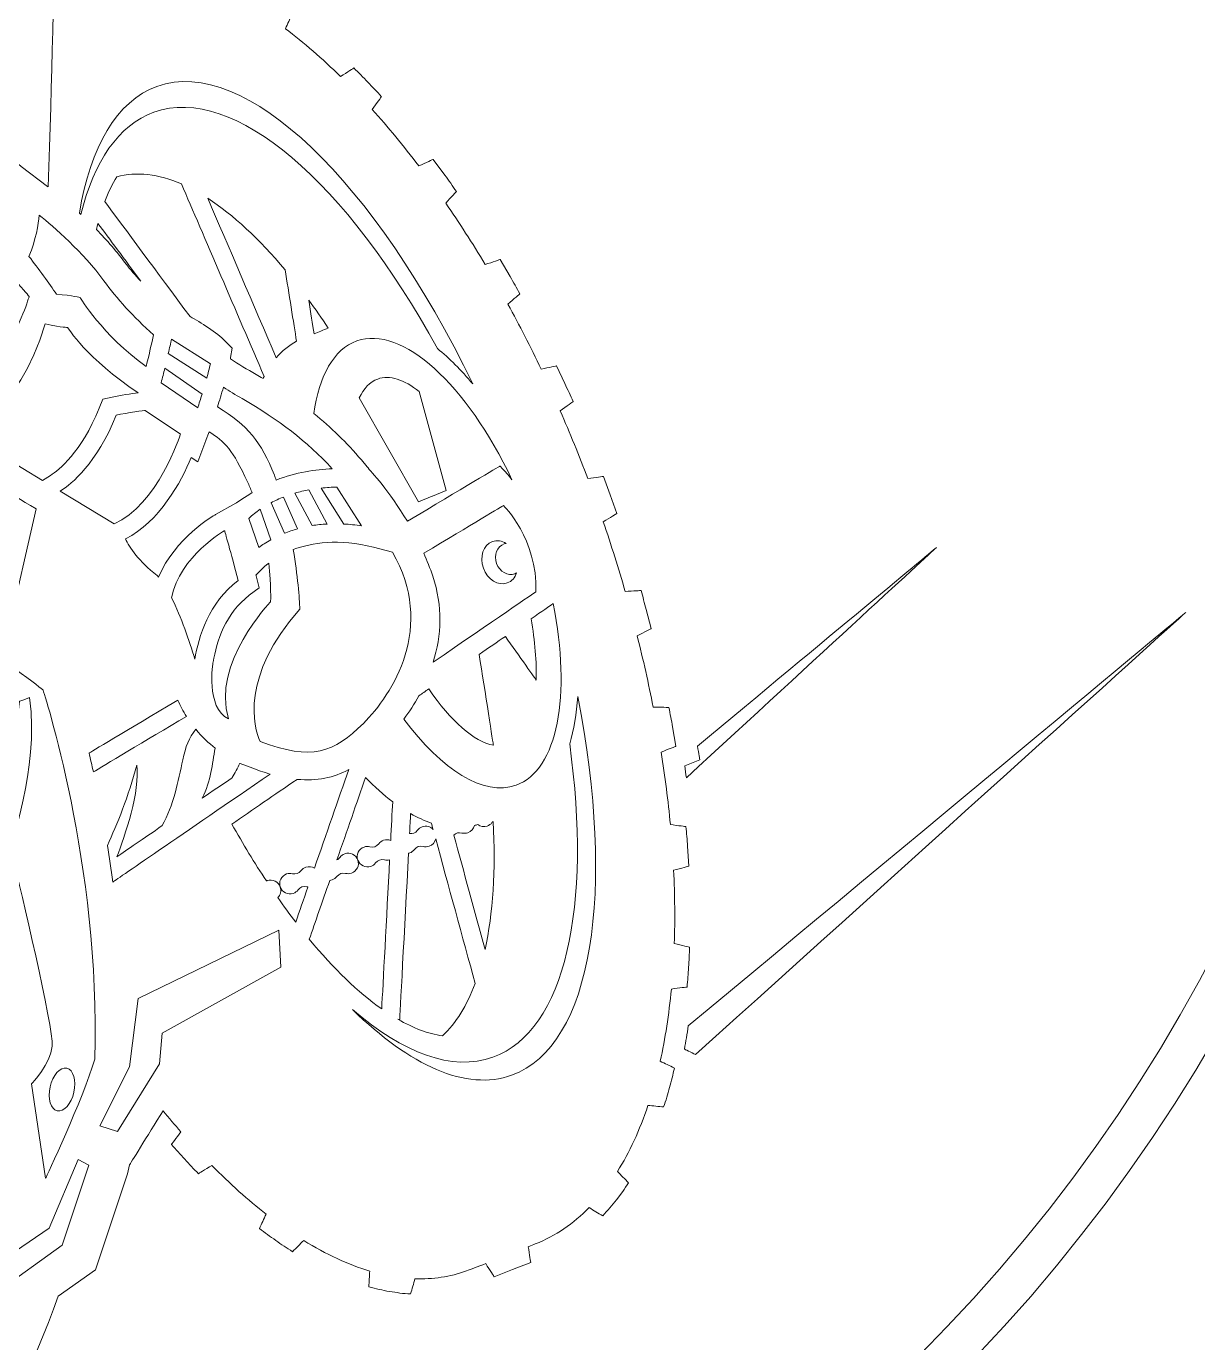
# Model space of a CAD drawing. Header units: millimetres. Extents: x -1650 to -402, y -637 to 45.
# Drawn here: x -837.68 to -807.19, y -283.87 to -249.61 of the extents above; entities that cross this region are included whole.
import ezdxf

# ---------------------------------------------------------------- set-up
doc = ezdxf.new("R2010")
doc.units = ezdxf.units.MM
doc.linetypes.add('K5LT32771', pattern=[0])
doc.linetypes.add('K5LT32772', pattern=[0])
doc.layers.add('layer 1', color=7, linetype='Continuous')

msp = doc.modelspace()

# ---------------------------------------------------------------- linework, layer by layer
at = {"layer": 'layer 1', "color": 1, "linetype": 'K5LT32771', "lineweight": 18, "true_color": 0xff0000}
msp.add_arc((-844.292, -253.117), 62.5, 309.7917, 230.2083, dxfattribs=at)
at = {"layer": 'layer 1', "color": 3, "linetype": 'K5LT32772', "lineweight": 18, "true_color": 0x00ff00}
for points, knots in [([(-844.353, -297.656), (-844.332, -297.656), (-844.311, -297.656), (-844.289, -297.656), (-820.393, -297.656), (-800.952, -278.215), (-800.952, -254.319), (-800.952, -230.423), (-820.393, -210.982), (-844.289, -210.982), (-852.573, -210.982), (-860.322, -213.318), (-866.91, -217.366), (-866.571, -217.659), (-866.305, -217.933), (-866.116, -218.145), (-859.742, -214.284), (-852.27, -212.06), (-844.289, -212.06), (-820.988, -212.06), (-802.031, -231.017), (-802.031, -254.319), (-802.031, -277.62), (-820.988, -296.577), (-844.289, -296.577), (-844.416, -296.577), (-844.542, -296.577), (-844.668, -296.576), (-844.564, -296.933), (-844.458, -297.295), (-844.353, -297.656)], [0, 0, 0, 0, 0.090909, 0.090909, 0.090909, 0.181818, 0.181818, 0.181818, 0.272727, 0.272727, 0.272727, 0.363636, 0.363636, 0.363636, 0.454545, 0.454545, 0.454545, 0.545455, 0.545455, 0.545455, 0.636364, 0.636364, 0.636364, 0.727273, 0.727273, 0.727273, 0.818182, 0.818182, 0.818182, 1, 1, 1, 1]), ([(-863.795, -229.474), (-863.625, -228.637), (-863.553, -227.61), (-863.553, -227.61), (-861.946, -227.338), (-858.624, -227.061), (-858.624, -227.061), (-859.702, -225.983), (-859.702, -225.983), (-859.724, -225.962), (-861.903, -223.781), (-862.639, -222.89), (-863.367, -222.007), (-865.215, -219.957), (-865.736, -219.475), (-865.736, -219.475), (-865.929, -219.296), (-865.929, -219.296), (-866.231, -218.878), (-866.231, -218.878), (-866.273, -218.821), (-867.264, -217.467), (-869.029, -216.634), (-870.104, -216.126), (-871.238, -215.917), (-872.398, -216.01), (-875.741, -216.28), (-878.345, -218.147), (-879.374, -220.944), (-880.1, -223.014), (-880.228, -224.366), (-879.848, -226.033), (-879.848, -226.033), (-879.269, -228.577), (-879.269, -228.577), (-879.274, -228.579), (-879.274, -228.579), (-881.864, -229.384), (-882.897, -231.347), (-882.897, -231.347), (-883.096, -232.105), (-883.114, -232.986), (-883.101, -233.52), (-884.407, -234.441), (-888.683, -237.875), (-889.538, -238.569), (-890.099, -239.025), (-891.127, -240.147), (-892.034, -241.137), (-892.587, -241.74), (-893.275, -242.491), (-893.45, -242.628), (-894.122, -243.156), (-894.463, -244.199), (-894.318, -245.284), (-894.265, -245.685), (-894.061, -247.009), (-894.061, -247.009), (-893.909, -248.895), (-892.439, -252.185), (-891.23, -254.617), (-891.098, -254.903), (-890.923, -255.132), (-890.707, -255.296), (-890.707, -255.296), (-890.598, -255.38), (-890.598, -255.38), (-889.859, -257.069), (-889.859, -257.069), (-889.818, -257.248), (-889.818, -257.248), (-889.755, -257.525), (-889.657, -257.842), (-889.54, -258.172), (-889.712, -258.205), (-889.811, -258.224), (-889.811, -258.224), (-890.337, -259.613), (-889.312, -260.588), (-889.312, -260.588), (-889.031, -260.53), (-888.588, -260.439), (-888.397, -260.848), (-888.257, -261.126), (-888.24, -261.159), (-888.24, -261.159), (-888.076, -261.487), (-888.076, -261.487), (-887.102, -262.22), (-886.466, -261.572), (-885.878, -261.806), (-885.282, -261.345), (-885.282, -261.345), (-885.028, -261.453), (-884.723, -261.408), (-885.638, -261.947), (-886.462, -262.555), (-886.645, -262.966), (-887.026, -263.819), (-885.824, -264.236), (-885.441, -263.835), (-885.058, -263.435), (-885.594, -263.246), (-885.425, -263.025), (-884.416, -261.822), (-882.61, -261.213), (-881.887, -261.008), (-881.841, -261.055), (-881.805, -261.092), (-881.783, -261.114), (-881.783, -261.114), (-881.417, -261.479), (-881.417, -261.479), (-878.813, -260.418), (-878.813, -260.418), (-878.871, -259.81), (-879.234, -258.782), (-879.234, -258.782), (-877.384, -258.211), (-877.384, -258.211), (-877.471, -257.797), (-877.471, -257.797), (-877.284, -257.756), (-877.284, -257.756), (-876.874, -257.631), (-876.874, -257.631), (-876.874, -257.631), (-876.497, -257.745), (-876.247, -257.82), (-874.282, -258.562), (-872.989, -259.054), (-873.469, -259.391), (-873.751, -259.62), (-873.803, -259.664), (-873.803, -259.664), (-874.235, -260.021), (-874.235, -260.021), (-873.996, -260.528), (-873.996, -260.528), (-872.809, -263.05), (-871.962, -264.841), (-871.354, -266.122), (-871.354, -266.122), (-871.759, -267.096), (-871.759, -267.096), (-873.219, -270.602), (-872.724, -273.768), (-872.703, -273.901), (-872.703, -273.901), (-872.542, -274.881), (-872.542, -274.881), (-870.799, -274.998), (-870.799, -274.998), (-869.871, -274.544), (-869.127, -274.574), (-869.127, -274.574), (-868.484, -276.781), (-868.484, -276.781), (-867.66, -276.541), (-867.66, -276.541), (-863.367, -291.278), (-863.367, -291.278), (-863.491, -292.331), (-863.6, -293.286), (-863.686, -294.057), (-863.686, -294.057), (-863.701, -294.201), (-863.701, -294.201), (-859.386, -309.014), (-859.386, -309.014), (-858.796, -308.964), (-858.796, -308.964), (-858.123, -308.906), (-857.599, -308.971), (-857.194, -309.162), (-856.706, -309.392), (-856.336, -309.839), (-856.061, -310.527), (-856.061, -310.527), (-855.818, -311.137), (-855.818, -311.137), (-855.367, -311.006), (-854.811, -310.844), (-854.793, -310.902), (-854.78, -310.942), (-854.78, -310.942), (-854.624, -311.431), (-854.624, -311.431), (-854.418, -311.412), (-854.212, -311.393), (-854.033, -311.945), (-853.83, -312.558), (-853.606, -313.212), (-853.783, -313.32), (-853.958, -313.428), (-853.958, -313.428), (-853.791, -313.914), (-853.791, -313.914), (-853.621, -314.399), (-853.621, -314.399), (-853.417, -314.375), (-853.211, -314.351), (-853.006, -314.933), (-852.787, -315.538), (-852.558, -316.154), (-852.73, -316.267), (-852.903, -316.379), (-852.903, -316.379), (-852.722, -316.861), (-852.722, -316.861), (-852.538, -317.341), (-852.538, -317.341), (-852.334, -317.31), (-852.129, -317.28), (-851.899, -317.872), (-851.661, -318.468), (-851.415, -319.059), (-851.583, -319.179), (-851.752, -319.298), (-851.752, -319.298), (-851.551, -319.772), (-851.551, -319.772), (-851.347, -320.246), (-851.347, -320.246), (-851.145, -320.206), (-850.942, -320.167), (-850.681, -320.763), (-850.413, -321.348), (-850.141, -321.91), (-850.302, -322.039), (-850.464, -322.168), (-850.464, -322.168), (-850.233, -322.631), (-850.233, -322.631), (-850.157, -322.786), (-850.078, -322.939), (-849.997, -323.091), (-849.997, -323.091), (-849.798, -323.038), (-849.599, -322.985), (-849.286, -323.582), (-848.968, -324.143), (-848.648, -324.653), (-848.794, -324.798), (-848.939, -324.942), (-848.939, -324.942), (-848.848, -325.091), (-848.753, -325.237), (-848.652, -325.381), (-848.552, -325.526), (-848.457, -325.672), (-848.349, -325.812), (-848.223, -325.758), (-848.097, -325.703), (-847.972, -325.647), (-847.533, -326.237), (-847.094, -326.714), (-846.661, -327.04), (-846.717, -327.164), (-846.769, -327.291), (-846.82, -327.418), (-846.676, -327.538), (-846.489, -327.622), (-846.322, -327.721), (-846.142, -327.805), (-845.948, -327.873), (-845.744, -327.914), (-845.682, -327.789), (-845.625, -327.663), (-845.576, -327.534), (-845.483, -327.548), (-845.391, -327.553), (-845.3, -327.552), (-844.711, -327.541), (-844.171, -327.465), (-843.68, -327.325), (-843.614, -327.446), (-843.546, -327.566), (-843.475, -327.684), (-843.299, -327.629), (-843.124, -327.568), (-842.954, -327.493), (-842.782, -327.422), (-842.616, -327.336), (-842.453, -327.244), (-842.491, -327.111), (-842.533, -326.98), (-842.576, -326.849), (-842.357, -326.716), (-842.152, -326.564), (-841.964, -326.394), (-841.719, -326.173), (-841.531, -325.839), (-841.393, -325.406), (-841.255, -325.418), (-841.117, -325.428), (-840.981, -325.433), (-840.935, -325.255), (-840.883, -325.075), (-840.855, -324.897), (-840.818, -324.718), (-840.793, -324.54), (-840.773, -324.363), (-840.902, -324.316), (-841.031, -324.27), (-841.16, -324.225), (-841.1, -323.664), (-841.083, -323.02), (-841.106, -322.308), (-840.906, -322.257), (-840.707, -322.205), (-840.707, -322.205), (-840.71, -322.031), (-840.723, -321.858), (-840.732, -321.685), (-840.74, -321.511), (-840.753, -321.339), (-840.767, -321.166), (-840.767, -321.166), (-840.971, -321.137), (-841.175, -321.108), (-841.224, -320.506), (-841.295, -319.868), (-841.385, -319.201), (-841.192, -319.129), (-840.999, -319.057), (-840.999, -319.057), (-841.021, -318.886), (-841.046, -318.716), (-841.072, -318.546), (-841.072, -318.546), (-841.15, -318.035), (-841.15, -318.035), (-841.356, -318.022), (-841.562, -318.01), (-841.66, -317.399), (-841.773, -316.768), (-841.898, -316.121), (-841.709, -316.038), (-841.52, -315.956), (-841.52, -315.956), (-841.621, -315.451), (-841.621, -315.451), (-841.724, -314.946), (-841.724, -314.946), (-841.93, -314.943), (-842.137, -314.94), (-842.266, -314.326), (-842.405, -313.701), (-842.554, -313.069), (-842.368, -312.979), (-842.183, -312.889), (-842.183, -312.889), (-842.302, -312.388), (-842.302, -312.388), (-842.423, -311.889), (-842.423, -311.889), (-842.63, -311.893), (-842.837, -311.897), (-842.989, -311.283), (-843.149, -310.663), (-843.316, -310.041), (-843.133, -309.945), (-842.95, -309.849), (-842.95, -309.849), (-843.084, -309.353), (-843.084, -309.353), (-843.221, -308.857), (-843.221, -308.857), (-843.428, -308.868), (-843.634, -308.879), (-843.654, -308.808), (-843.673, -308.737), (-843.693, -308.667), (-843.448, -308.595), (-843.264, -308.541), (-843.264, -308.541), (-843.252, -308.012), (-843.252, -308.012), (-843.237, -307.36), (-843.068, -306.507), (-842.762, -305.545), (-842.762, -305.545), (-842.695, -305.335), (-842.695, -305.335), (-847.065, -290.336), (-847.065, -290.336), (-847.244, -289.865), (-847.244, -289.865), (-845.58, -289.365), (-840.434, -287.761), (-838.555, -286.506), (-838.555, -286.506), (-837.47, -284.469), (-836.859, -282.66), (-836.859, -282.66), (-835.885, -281.976), (-835.885, -281.976), (-835.049, -279.475), (-835.049, -279.475), (-834.997, -279.241), (-834.997, -279.241), (-834.533, -278.493), (-834.123, -277.833), (-833.97, -278.021), (-833.816, -278.204), (-833.662, -278.381), (-833.784, -278.547), (-833.906, -278.713), (-833.906, -278.713), (-833.794, -278.844), (-833.675, -278.968), (-833.559, -279.097), (-833.444, -279.225), (-833.324, -279.35), (-833.202, -279.472), (-833.202, -279.472), (-833.029, -279.364), (-832.854, -279.255), (-832.384, -279.732), (-831.911, -280.157), (-831.44, -280.526), (-831.499, -280.65), (-831.557, -280.774), (-831.614, -280.899), (-831.478, -281.008), (-831.332, -281.106), (-831.191, -281.21), (-831.052, -281.316), (-830.898, -281.405), (-830.752, -281.503), (-830.654, -281.406), (-830.558, -281.309), (-830.462, -281.211), (-829.879, -281.572), (-829.303, -281.84), (-828.742, -282.007), (-828.751, -282.144), (-828.759, -282.281), (-828.765, -282.42), (-828.587, -282.46), (-828.411, -282.509), (-828.23, -282.539), (-828.047, -282.561), (-827.866, -282.6), (-827.679, -282.6), (-827.639, -282.469), (-827.602, -282.337), (-827.568, -282.206), (-827.101, -282.222), (-826.65, -282.156), (-826.221, -282.001), (-826.117, -281.964), (-825.935, -281.894), (-825.724, -281.812), (-825.613, -281.983), (-825.503, -282.153), (-825.503, -282.153), (-825.027, -281.967), (-825.027, -281.967), (-824.551, -281.78), (-824.551, -281.78), (-824.583, -281.577), (-824.615, -281.373), (-824.537, -281.342), (-824.474, -281.317), (-824.432, -281.3), (-823.909, -281.092), (-823.441, -280.772), (-823.029, -280.355), (-822.913, -280.427), (-822.796, -280.498), (-822.677, -280.566), (-822.554, -280.43), (-822.426, -280.298), (-822.321, -280.151), (-822.321, -280.151), (-822.156, -279.935), (-822.156, -279.935), (-822.104, -279.861), (-822.057, -279.784), (-822.007, -279.709), (-822.101, -279.61), (-822.197, -279.512), (-822.294, -279.416), (-821.98, -278.916), (-821.714, -278.339), (-821.498, -277.694), (-821.362, -277.709), (-821.226, -277.721), (-821.09, -277.733), (-821.031, -277.568), (-820.984, -277.399), (-820.939, -277.23), (-820.89, -277.061), (-820.846, -276.892), (-820.81, -276.722), (-820.933, -276.661), (-821.057, -276.602), (-821.181, -276.544), (-821.049, -275.957), (-820.952, -275.329), (-820.889, -274.665), (-820.684, -274.639), (-820.481, -274.614), (-820.481, -274.614), (-820.461, -274.442), (-820.455, -274.27), (-820.442, -274.097), (-820.431, -273.925), (-820.419, -273.752), (-820.416, -273.58), (-820.416, -273.58), (-820.614, -273.529), (-820.813, -273.477), (-820.793, -272.866), (-820.799, -272.23), (-820.831, -271.574), (-820.633, -271.52), (-820.434, -271.465), (-820.434, -271.465), (-820.466, -270.951), (-820.466, -270.951), (-820.477, -270.779), (-820.495, -270.609), (-820.509, -270.438), (-820.509, -270.438), (-820.712, -270.412), (-820.916, -270.386), (-820.974, -269.771), (-821.054, -269.141), (-821.155, -268.499), (-820.964, -268.423), (-820.773, -268.347), (-820.773, -268.347), (-820.858, -267.84), (-820.858, -267.84), (-820.885, -267.671), (-820.922, -267.504), (-820.953, -267.336), (-820.953, -267.336), (-821.158, -267.33), (-821.364, -267.325), (-821.483, -266.714), (-821.622, -266.095), (-821.78, -265.469), (-821.596, -265.376), (-821.412, -265.283), (-821.412, -265.283), (-821.544, -264.787), (-821.544, -264.787), (-821.59, -264.622), (-821.631, -264.457), (-821.68, -264.293), (-821.68, -264.293), (-821.885, -264.305), (-822.092, -264.318), (-822.264, -263.717), (-822.454, -263.112), (-822.662, -262.503), (-822.487, -262.396), (-822.312, -262.289), (-822.312, -262.289), (-822.48, -261.804), (-822.48, -261.804), (-822.659, -261.324), (-822.659, -261.324), (-822.862, -261.352), (-823.065, -261.381), (-823.292, -260.779), (-823.531, -260.191), (-823.782, -259.619), (-823.615, -259.497), (-823.449, -259.376), (-823.449, -259.376), (-823.516, -259.218), (-823.59, -259.064), (-823.66, -258.908), (-823.66, -258.908), (-823.876, -258.442), (-823.876, -258.442), (-824.076, -258.488), (-824.277, -258.535), (-824.556, -257.951), (-824.846, -257.387), (-825.145, -256.841), (-824.99, -256.706), (-824.837, -256.57), (-824.837, -256.57), (-824.92, -256.421), (-824.999, -256.269), (-825.087, -256.122), (-825.087, -256.122), (-825.347, -255.678), (-825.347, -255.678), (-825.542, -255.743), (-825.737, -255.807), (-826.072, -255.249), (-826.415, -254.715), (-826.766, -254.207), (-826.626, -254.056), (-826.487, -253.906), (-826.487, -253.906), (-826.587, -253.766), (-826.682, -253.623), (-826.784, -253.485), (-826.784, -253.485), (-827.091, -253.071), (-827.091, -253.071), (-827.278, -253.156), (-827.465, -253.242), (-827.863, -252.719), (-828.268, -252.229), (-828.677, -251.775), (-828.558, -251.607), (-828.439, -251.44), (-828.439, -251.44), (-828.552, -251.31), (-828.674, -251.187), (-828.793, -251.062), (-828.913, -250.937), (-829.031, -250.811), (-829.157, -250.692), (-829.157, -250.692), (-829.328, -250.804), (-829.501, -250.916), (-829.978, -250.449), (-830.459, -250.032), (-830.938, -249.67), (-830.881, -249.546), (-830.825, -249.421), (-830.77, -249.296), (-830.907, -249.188), (-831.054, -249.091), (-831.198, -248.992), (-831.34, -248.89), (-831.489, -248.796), (-831.64, -248.706), (-831.736, -248.803), (-831.831, -248.902), (-831.925, -249), (-832.511, -248.649), (-833.09, -248.385), (-833.652, -248.216), (-833.643, -248.08), (-833.635, -247.944), (-833.629, -247.806), (-833.8, -247.749), (-833.983, -247.723), (-834.159, -247.681), (-834.339, -247.648), (-834.522, -247.629), (-834.705, -247.609), (-834.747, -247.741), (-834.787, -247.873), (-834.824, -248.004), (-835.318, -247.977), (-835.794, -248.037), (-836.243, -248.189), (-836.186, -245.141), (-836.179, -242.92), (-836.179, -242.869), (-836.179, -242.869), (-836.179, -242.649), (-836.179, -242.649), (-836.301, -242.466), (-836.301, -242.466), (-836.837, -241.665), (-837.519, -241.065), (-838.328, -240.683), (-839.734, -240.02), (-841.256, -240.143), (-842.344, -240.389), (-842.228, -233.028), (-841.217, -227.888), (-841.201, -227.81), (-841.201, -227.81), (-841.064, -227.129), (-841.064, -227.129), (-841.739, -226.964), (-841.739, -226.964), (-841.817, -226.945), (-843.677, -226.515), (-846.023, -227.914), (-846.023, -227.914), (-846.159, -227.994), (-846.159, -227.994), (-846.249, -228.125), (-846.249, -228.125), (-847.68, -230.204), (-849.023, -233.335), (-849.886, -235.563), (-850.246, -234.659), (-850.878, -234.118), (-851.993, -233.592), (-852.243, -233.474), (-852.513, -233.368), (-852.795, -233.276), (-854.381, -232.763), (-856.206, -232.038), (-857.413, -231.557), (-857.708, -231.44), (-857.97, -231.336), (-858.186, -231.252), (-859.521, -230.731), (-861.539, -230.374), (-861.891, -230.208), (-862.556, -229.895), (-863.184, -229.651), (-863.795, -229.474)], [0, 0, 0, 0, 0.003861, 0.003861, 0.003861, 0.007722, 0.007722, 0.011583, 0.011583, 0.011583, 0.015444, 0.015444, 0.015444, 0.019305, 0.019305, 0.019305, 0.023166, 0.023166, 0.027027, 0.027027, 0.027027, 0.030888, 0.030888, 0.030888, 0.034749, 0.034749, 0.034749, 0.03861, 0.03861, 0.03861, 0.042471, 0.042471, 0.042471, 0.046332, 0.046332, 0.050193, 0.050193, 0.050193, 0.054054, 0.054054, 0.054054, 0.057915, 0.057915, 0.057915, 0.061776, 0.061776, 0.061776, 0.065637, 0.065637, 0.065637, 0.069498, 0.069498, 0.069498, 0.073359, 0.073359, 0.073359, 0.07722, 0.07722, 0.07722, 0.081081, 0.081081, 0.081081, 0.084942, 0.084942, 0.084942, 0.088803, 0.088803, 0.092664, 0.092664, 0.096525, 0.096525, 0.096525, 0.100386, 0.100386, 0.100386, 0.104247, 0.104247, 0.104247, 0.108108, 0.108108, 0.111969, 0.111969, 0.111969, 0.11583, 0.11583, 0.11583, 0.119691, 0.119691, 0.123552, 0.123552, 0.123552, 0.127413, 0.127413, 0.131274, 0.131274, 0.131274, 0.135135, 0.135135, 0.135135, 0.138996, 0.138996, 0.138996, 0.142857, 0.142857, 0.142857, 0.146718, 0.146718, 0.146718, 0.150579, 0.150579, 0.150579, 0.15444, 0.15444, 0.158301, 0.158301, 0.158301, 0.162162, 0.162162, 0.166023, 0.166023, 0.169884, 0.169884, 0.173745, 0.173745, 0.177606, 0.177606, 0.181467, 0.181467, 0.181467, 0.185328, 0.185328, 0.185328, 0.189189, 0.189189, 0.189189, 0.19305, 0.19305, 0.196911, 0.196911, 0.196911, 0.200772, 0.200772, 0.200772, 0.204633, 0.204633, 0.204633, 0.208494, 0.208494, 0.208494, 0.212355, 0.212355, 0.216216, 0.216216, 0.220077, 0.220077, 0.220077, 0.223938, 0.223938, 0.227799, 0.227799, 0.23166, 0.23166, 0.23166, 0.235521, 0.235521, 0.235521, 0.239382, 0.239382, 0.243243, 0.243243, 0.247104, 0.247104, 0.247104, 0.250965, 0.250965, 0.250965, 0.254826, 0.254826, 0.254826, 0.258687, 0.258687, 0.262548, 0.262548, 0.262548, 0.266409, 0.266409, 0.27027, 0.27027, 0.274131, 0.274131, 0.274131, 0.277992, 0.277992, 0.277992, 0.281853, 0.281853, 0.285714, 0.285714, 0.289575, 0.289575, 0.293436, 0.293436, 0.293436, 0.297297, 0.297297, 0.297297, 0.301158, 0.301158, 0.305019, 0.305019, 0.30888, 0.30888, 0.312741, 0.312741, 0.312741, 0.316602, 0.316602, 0.316602, 0.320463, 0.320463, 0.324324, 0.324324, 0.328185, 0.328185, 0.332046, 0.332046, 0.332046, 0.335907, 0.335907, 0.335907, 0.339768, 0.339768, 0.343629, 0.343629, 0.343629, 0.34749, 0.34749, 0.34749, 0.351351, 0.351351, 0.351351, 0.355212, 0.355212, 0.355212, 0.359073, 0.359073, 0.359073, 0.362934, 0.362934, 0.362934, 0.366795, 0.366795, 0.366795, 0.370656, 0.370656, 0.370656, 0.374517, 0.374517, 0.374517, 0.378378, 0.378378, 0.378378, 0.382239, 0.382239, 0.382239, 0.3861, 0.3861, 0.3861, 0.389961, 0.389961, 0.389961, 0.393822, 0.393822, 0.393822, 0.397683, 0.397683, 0.397683, 0.401544, 0.401544, 0.401544, 0.405405, 0.405405, 0.405405, 0.409266, 0.409266, 0.409266, 0.413127, 0.413127, 0.413127, 0.416988, 0.416988, 0.416988, 0.420849, 0.420849, 0.420849, 0.42471, 0.42471, 0.42471, 0.428571, 0.428571, 0.428571, 0.432432, 0.432432, 0.432432, 0.436293, 0.436293, 0.436293, 0.440154, 0.440154, 0.440154, 0.444015, 0.444015, 0.444015, 0.447876, 0.447876, 0.447876, 0.451737, 0.451737, 0.451737, 0.455598, 0.455598, 0.455598, 0.459459, 0.459459, 0.459459, 0.46332, 0.46332, 0.46332, 0.467181, 0.467181, 0.467181, 0.471042, 0.471042, 0.474903, 0.474903, 0.474903, 0.478764, 0.478764, 0.478764, 0.482625, 0.482625, 0.486486, 0.486486, 0.490347, 0.490347, 0.494208, 0.494208, 0.494208, 0.498069, 0.498069, 0.498069, 0.501931, 0.501931, 0.505792, 0.505792, 0.509653, 0.509653, 0.513514, 0.513514, 0.513514, 0.517375, 0.517375, 0.517375, 0.521236, 0.521236, 0.525097, 0.525097, 0.528958, 0.528958, 0.532819, 0.532819, 0.532819, 0.53668, 0.53668, 0.53668, 0.540541, 0.540541, 0.544402, 0.544402, 0.544402, 0.548263, 0.548263, 0.548263, 0.552124, 0.552124, 0.555985, 0.555985, 0.559846, 0.559846, 0.559846, 0.563707, 0.563707, 0.563707, 0.567568, 0.567568, 0.567568, 0.571429, 0.571429, 0.57529, 0.57529, 0.579151, 0.579151, 0.583012, 0.583012, 0.583012, 0.586873, 0.586873, 0.586873, 0.590734, 0.590734, 0.590734, 0.594595, 0.594595, 0.594595, 0.598456, 0.598456, 0.598456, 0.602317, 0.602317, 0.602317, 0.606178, 0.606178, 0.606178, 0.610039, 0.610039, 0.610039, 0.6139, 0.6139, 0.6139, 0.617761, 0.617761, 0.617761, 0.621622, 0.621622, 0.621622, 0.625483, 0.625483, 0.625483, 0.629344, 0.629344, 0.629344, 0.633205, 0.633205, 0.633205, 0.637066, 0.637066, 0.637066, 0.640927, 0.640927, 0.640927, 0.644788, 0.644788, 0.644788, 0.648649, 0.648649, 0.648649, 0.65251, 0.65251, 0.656371, 0.656371, 0.660232, 0.660232, 0.664093, 0.664093, 0.664093, 0.667954, 0.667954, 0.667954, 0.671815, 0.671815, 0.671815, 0.675676, 0.675676, 0.675676, 0.679537, 0.679537, 0.679537, 0.683398, 0.683398, 0.683398, 0.687259, 0.687259, 0.687259, 0.69112, 0.69112, 0.69112, 0.694981, 0.694981, 0.694981, 0.698842, 0.698842, 0.698842, 0.702703, 0.702703, 0.702703, 0.706564, 0.706564, 0.706564, 0.710425, 0.710425, 0.710425, 0.714286, 0.714286, 0.714286, 0.718147, 0.718147, 0.718147, 0.722008, 0.722008, 0.722008, 0.725869, 0.725869, 0.725869, 0.72973, 0.72973, 0.72973, 0.733591, 0.733591, 0.733591, 0.737452, 0.737452, 0.741313, 0.741313, 0.741313, 0.745174, 0.745174, 0.745174, 0.749035, 0.749035, 0.749035, 0.752896, 0.752896, 0.752896, 0.756757, 0.756757, 0.760618, 0.760618, 0.760618, 0.764479, 0.764479, 0.764479, 0.76834, 0.76834, 0.76834, 0.772201, 0.772201, 0.772201, 0.776062, 0.776062, 0.779923, 0.779923, 0.779923, 0.783784, 0.783784, 0.783784, 0.787645, 0.787645, 0.787645, 0.791506, 0.791506, 0.791506, 0.795367, 0.795367, 0.799228, 0.799228, 0.803089, 0.803089, 0.80695, 0.80695, 0.80695, 0.810811, 0.810811, 0.810811, 0.814672, 0.814672, 0.814672, 0.818533, 0.818533, 0.818533, 0.822394, 0.822394, 0.826255, 0.826255, 0.826255, 0.830116, 0.830116, 0.830116, 0.833977, 0.833977, 0.833977, 0.837838, 0.837838, 0.837838, 0.841699, 0.841699, 0.84556, 0.84556, 0.84556, 0.849421, 0.849421, 0.849421, 0.853282, 0.853282, 0.853282, 0.857143, 0.857143, 0.857143, 0.861004, 0.861004, 0.864865, 0.864865, 0.864865, 0.868726, 0.868726, 0.868726, 0.872587, 0.872587, 0.872587, 0.876448, 0.876448, 0.876448, 0.880309, 0.880309, 0.880309, 0.88417, 0.88417, 0.88417, 0.888031, 0.888031, 0.888031, 0.891892, 0.891892, 0.891892, 0.895753, 0.895753, 0.895753, 0.899614, 0.899614, 0.899614, 0.903475, 0.903475, 0.903475, 0.907336, 0.907336, 0.907336, 0.911197, 0.911197, 0.911197, 0.915058, 0.915058, 0.915058, 0.918919, 0.918919, 0.918919, 0.92278, 0.92278, 0.92278, 0.926641, 0.926641, 0.926641, 0.930502, 0.930502, 0.930502, 0.934363, 0.934363, 0.938224, 0.938224, 0.938224, 0.942085, 0.942085, 0.942085, 0.945946, 0.945946, 0.945946, 0.949807, 0.949807, 0.949807, 0.953668, 0.953668, 0.957529, 0.957529, 0.957529, 0.96139, 0.96139, 0.96139, 0.965251, 0.965251, 0.969112, 0.969112, 0.969112, 0.972973, 0.972973, 0.972973, 0.976834, 0.976834, 0.976834, 0.980695, 0.980695, 0.980695, 0.984556, 0.984556, 0.984556, 0.988417, 0.988417, 0.988417, 0.992278, 0.992278, 0.992278, 1, 1, 1, 1]), ([(-841.886, -250.521), (-842.253, -247.187), (-842.373, -244.005), (-842.352, -241.134), (-840.827, -240.754), (-838.408, -240.616), (-836.902, -242.867), (-836.902, -242.867), (-836.915, -248.225), (-837.114, -253.786), (-837.123, -253.78), (-837.129, -253.775), (-837.131, -253.774), (-837.131, -253.774), (-837.823, -253.257), (-837.823, -253.257), (-838.477, -252.68), (-838.477, -252.68), (-838.475, -252.51), (-838.48, -252.391), (-838.482, -252.357), (-838.482, -252.357), (-838.482, -252.357), (-838.482, -252.357), (-838.493, -252.147), (-838.595, -251.952), (-838.761, -251.824), (-838.892, -251.722), (-840.057, -250.821), (-840.452, -250.584), (-840.553, -250.523), (-840.641, -250.476), (-840.717, -250.44), (-841.159, -250.231), (-841.549, -250.257), (-841.878, -250.515), (-841.878, -250.515), (-841.881, -250.517), (-841.886, -250.521)], [0, 0, 0, 0, 0.071429, 0.071429, 0.071429, 0.142857, 0.142857, 0.142857, 0.214286, 0.214286, 0.214286, 0.285714, 0.285714, 0.285714, 0.357143, 0.357143, 0.428571, 0.428571, 0.428571, 0.5, 0.5, 0.5, 0.571429, 0.571429, 0.571429, 0.642857, 0.642857, 0.642857, 0.714286, 0.714286, 0.714286, 0.785714, 0.785714, 0.785714, 0.857143, 0.857143, 0.857143, 1, 1, 1, 1]), ([(-836.303, -254.469), (-836.012, -252.744), (-835.337, -251.551), (-834.283, -251.172), (-831.979, -250.346), (-828.599, -253.663), (-826.062, -258.915), (-826.361, -258.558), (-826.67, -258.249), (-826.981, -257.995), (-829.338, -253.688), (-832.278, -251.096), (-834.361, -251.844), (-835.287, -252.176), (-835.923, -253.128), (-836.264, -254.505), (-836.277, -254.493), (-836.29, -254.481), (-836.303, -254.469)], [0, 0, 0, 0, 0.142857, 0.142857, 0.142857, 0.285714, 0.285714, 0.285714, 0.428571, 0.428571, 0.428571, 0.571429, 0.571429, 0.571429, 0.714286, 0.714286, 0.714286, 1, 1, 1, 1]), ([(-833.42, -257.165), (-834.271, -256.016), (-835.148, -254.833), (-835.64, -254.169), (-835.551, -253.932), (-835.448, -253.717), (-835.332, -253.526), (-834.813, -253.38), (-834.242, -253.452), (-833.644, -253.712), (-833.076, -255.036), (-832.19, -257.098), (-831.493, -258.72), (-831.503, -258.74), (-831.513, -258.759), (-831.522, -258.779), (-831.582, -258.743), (-831.643, -258.708), (-831.704, -258.672), (-831.937, -258.538), (-832.157, -258.4), (-832.372, -258.261), (-832.371, -258.25), (-832.368, -258.24), (-832.367, -258.23), (-832.367, -258.23), (-832.323, -257.986), (-832.323, -257.986), (-832.495, -257.809), (-832.495, -257.809), (-832.726, -257.571), (-833.155, -257.312), (-833.42, -257.165)], [0, 0, 0, 0, 0.083333, 0.083333, 0.083333, 0.166667, 0.166667, 0.166667, 0.25, 0.25, 0.25, 0.333333, 0.333333, 0.333333, 0.416667, 0.416667, 0.416667, 0.5, 0.5, 0.5, 0.583333, 0.583333, 0.583333, 0.666667, 0.666667, 0.666667, 0.75, 0.75, 0.833333, 0.833333, 0.833333, 1, 1, 1, 1]), ([(-837.611, -256.641), (-837.611, -256.641), (-837.75, -256.475), (-837.973, -256.225), (-838.059, -256.335), (-838.155, -256.44), (-838.265, -256.536), (-838.265, -256.536), (-838.586, -256.816), (-838.586, -256.816), (-838.903, -256.532), (-838.903, -256.532), (-839.44, -256.052), (-839.766, -255.815), (-839.769, -255.812), (-839.769, -255.812), (-840.173, -255.52), (-840.173, -255.52), (-839.867, -255.126), (-839.867, -255.126), (-839.865, -255.123), (-839.718, -254.928), (-839.566, -254.624), (-839.915, -254.321), (-840.262, -254.063), (-840.558, -253.923), (-841.829, -257.336), (-844.39, -257.794), (-844.39, -257.794), (-842.972, -259.235), (-840.681, -260.007), (-838.421, -259.469), (-837.611, -256.641), (-837.611, -256.641)], [0, 0, 0, 0, 0.076923, 0.076923, 0.076923, 0.153846, 0.153846, 0.153846, 0.230769, 0.230769, 0.307692, 0.307692, 0.307692, 0.384615, 0.384615, 0.384615, 0.461538, 0.461538, 0.538462, 0.538462, 0.538462, 0.615385, 0.615385, 0.615385, 0.692308, 0.692308, 0.692308, 0.769231, 0.769231, 0.846154, 0.846154, 0.846154, 1, 1, 1, 1]), ([(-831.176, -258.238), (-831.756, -256.888), (-832.44, -255.295), (-832.961, -254.084), (-832.299, -254.512), (-831.617, -255.145), (-830.945, -255.949), (-830.852, -256.529), (-830.723, -257.342), (-830.649, -257.805), (-830.846, -257.91), (-831.022, -258.056), (-831.176, -258.238)], [0, 0, 0, 0, 0.2, 0.2, 0.2, 0.4, 0.4, 0.4, 0.6, 0.6, 0.6, 1, 1, 1, 1]), ([(-835.664, -256.231), (-836.204, -255.49), (-836.975, -254.825), (-837.346, -254.524), (-837.371, -254.759), (-837.438, -255.17), (-837.615, -255.596), (-837.378, -255.907), (-837.077, -256.313), (-836.903, -256.582), (-836.46, -256.609), (-836.282, -256.67), (-836.282, -256.67), (-835.712, -257.638), (-834.564, -258.461), (-834.485, -258.136), (-834.418, -257.842), (-834.374, -257.642), (-834.899, -257.168), (-835.327, -256.694), (-835.664, -256.231)], [0, 0, 0, 0, 0.125, 0.125, 0.125, 0.25, 0.25, 0.25, 0.375, 0.375, 0.375, 0.5, 0.5, 0.625, 0.625, 0.625, 0.75, 0.75, 0.75, 1, 1, 1, 1]), ([(-835.86, -254.897), (-835.847, -254.843), (-835.834, -254.789), (-835.82, -254.737), (-835.518, -255.144), (-835.126, -255.672), (-834.703, -256.243), (-834.847, -256.09), (-834.989, -255.93), (-835.08, -255.805), (-835.316, -255.481), (-835.59, -255.172), (-835.86, -254.897)], [0, 0, 0, 0, 0.2, 0.2, 0.2, 0.4, 0.4, 0.4, 0.6, 0.6, 0.6, 1, 1, 1, 1]), ([(-829.824, -257.462), (-829.95, -257.514), (-830.081, -257.568), (-830.191, -257.613), (-830.231, -257.368), (-830.281, -257.054), (-830.332, -256.733), (-830.161, -256.966), (-829.992, -257.209), (-829.824, -257.462)], [0, 0, 0, 0, 0.25, 0.25, 0.25, 0.5, 0.5, 0.5, 1, 1, 1, 1]), ([(-837.196, -257.354), (-837.906, -259.747), (-839.317, -260.183), (-839.317, -260.183), (-837.261, -261.428), (-837.261, -261.428), (-837.058, -261.299), (-837.058, -261.299), (-836.833, -261.158), (-836.261, -260.704), (-835.787, -259.547), (-835.787, -259.547), (-835.692, -259.315), (-835.692, -259.315), (-835.449, -259.26), (-835.449, -259.26), (-835.239, -259.212), (-834.941, -259.167), (-834.775, -259.144), (-836.106, -258.259), (-836.611, -257.447), (-836.611, -257.447), (-836.717, -257.45), (-837.196, -257.354)], [0, 0, 0, 0, 0.1, 0.1, 0.2, 0.2, 0.3, 0.3, 0.3, 0.4, 0.4, 0.4, 0.5, 0.5, 0.6, 0.6, 0.6, 0.7, 0.7, 0.7, 0.8, 0.8, 1, 1, 1, 1]), ([(-830.197, -259.689), (-830.061, -258.709), (-829.685, -258.015), (-829.082, -257.798), (-827.896, -257.373), (-826.215, -258.932), (-825.039, -261.409), (-825.224, -261.184), (-825.356, -261.054), (-825.356, -261.054), (-826.362, -261.655), (-827.764, -262.492), (-828.232, -261.701), (-828.705, -261.203), (-828.81, -261.075), (-828.81, -261.075), (-828.955, -260.895), (-828.955, -260.895), (-828.959, -260.894), (-828.959, -260.894), (-829.346, -260.441), (-829.749, -260.049), (-830.197, -259.689)], [0, 0, 0, 0, 0.111111, 0.111111, 0.111111, 0.222222, 0.222222, 0.222222, 0.333333, 0.333333, 0.444444, 0.444444, 0.444444, 0.555556, 0.555556, 0.555556, 0.666667, 0.666667, 0.777778, 0.777778, 0.777778, 1, 1, 1, 1]), ([(-832.893, -258.397), (-832.893, -258.397), (-833.905, -257.751), (-833.905, -257.751), (-833.927, -257.854), (-833.956, -257.982), (-833.989, -258.126), (-833.989, -258.126), (-832.987, -258.766), (-832.987, -258.766), (-832.952, -258.641), (-832.921, -258.517), (-832.893, -258.397)], [0, 0, 0, 0, 0.2, 0.2, 0.2, 0.4, 0.4, 0.4, 0.6, 0.6, 0.6, 1, 1, 1, 1]), ([(-833.108, -259.182), (-833.108, -259.182), (-834.08, -258.51), (-834.08, -258.51), (-834.109, -258.632), (-834.14, -258.758), (-834.173, -258.885), (-834.173, -258.885), (-833.223, -259.542), (-833.223, -259.542), (-833.186, -259.429), (-833.147, -259.308), (-833.108, -259.182)], [0, 0, 0, 0, 0.2, 0.2, 0.2, 0.4, 0.4, 0.4, 0.6, 0.6, 0.6, 1, 1, 1, 1]), ([(-832.066, -259.298), (-832.235, -259.201), (-832.394, -259.102), (-832.552, -259.003), (-832.602, -259.179), (-832.655, -259.352), (-832.707, -259.514), (-831.913, -259.995), (-831.573, -260.423), (-831.226, -261.293), (-831.21, -261.333), (-831.195, -261.376), (-831.18, -261.418), (-830.665, -261.214), (-830.147, -261.14), (-829.722, -261.123), (-830.382, -260.405), (-831.104, -259.854), (-832.066, -259.298)], [0, 0, 0, 0, 0.142857, 0.142857, 0.142857, 0.285714, 0.285714, 0.285714, 0.428571, 0.428571, 0.428571, 0.571429, 0.571429, 0.571429, 0.714286, 0.714286, 0.714286, 1, 1, 1, 1]), ([(-827.12, -261.837), (-827.12, -261.837), (-827.113, -261.834), (-827.113, -261.834), (-826.757, -261.686), (-826.757, -261.686), (-827.454, -259.113), (-827.454, -259.113), (-827.849, -258.803), (-828.223, -258.676), (-828.535, -258.788), (-828.739, -258.861), (-828.897, -259.034), (-829.014, -259.28), (-829.014, -259.28), (-827.476, -261.984), (-827.476, -261.984), (-827.12, -261.837), (-827.12, -261.837)], [0, 0, 0, 0, 0.125, 0.125, 0.25, 0.25, 0.375, 0.375, 0.375, 0.5, 0.5, 0.5, 0.625, 0.625, 0.625, 0.75, 0.75, 1, 1, 1, 1]), ([(-838.169, -265.392), (-839.488, -264.443), (-840.894, -263.62), (-842.367, -262.935), (-842.528, -261.762), (-842.922, -260.547), (-843.327, -259.529), (-842.96, -259.763), (-842.536, -260.005), (-842.06, -260.229), (-841.683, -260.407), (-841.298, -260.563), (-840.912, -260.692), (-840.912, -260.692), (-840.716, -260.759), (-840.716, -260.759), (-840.514, -260.711), (-840.514, -260.711), (-840.359, -260.674), (-840.21, -260.627), (-840.066, -260.575), (-840.066, -260.575), (-838.174, -261.72), (-838.174, -261.72), (-838.174, -261.72), (-838.174, -261.72), (-837.822, -261.933), (-837.431, -262.17), (-837.431, -262.17), (-838.169, -265.392), (-838.169, -265.392)], [0, 0, 0, 0, 0.083333, 0.083333, 0.083333, 0.166667, 0.166667, 0.166667, 0.25, 0.25, 0.25, 0.333333, 0.333333, 0.333333, 0.416667, 0.416667, 0.5, 0.5, 0.5, 0.583333, 0.583333, 0.583333, 0.666667, 0.666667, 0.75, 0.75, 0.833333, 0.833333, 0.833333, 1, 1, 1, 1]), ([(-835.4, -262.555), (-834.276, -262.089), (-833.67, -260.223), (-833.67, -260.223), (-834.588, -259.604), (-834.588, -259.604), (-835.062, -259.666), (-835.341, -259.73), (-835.857, -260.988), (-836.495, -261.515), (-836.8, -261.707), (-836.8, -261.707), (-835.4, -262.555), (-835.4, -262.555)], [0, 0, 0, 0, 0.166667, 0.166667, 0.333333, 0.333333, 0.5, 0.5, 0.5, 0.666667, 0.666667, 0.666667, 1, 1, 1, 1]), ([(-832.227, -262.017), (-832.227, -262.017), (-831.948, -261.835), (-831.808, -261.743), (-831.845, -261.651), (-831.884, -261.559), (-831.925, -261.468), (-832.298, -260.65), (-832.524, -260.397), (-832.927, -260.166), (-832.972, -260.292), (-833.003, -260.373), (-833.008, -260.386), (-833.008, -260.386), (-833.217, -260.944), (-833.217, -260.944), (-833.389, -260.834), (-833.389, -260.834), (-833.655, -261.458), (-834.218, -262.512), (-835.104, -262.945), (-834.995, -263.176), (-834.764, -263.531), (-834.278, -263.898), (-834.265, -263.913), (-834.253, -263.932), (-834.24, -263.948), (-833.82, -262.925), (-832.807, -262.343), (-832.758, -262.316), (-832.758, -262.316), (-832.227, -262.017), (-832.227, -262.017)], [0, 0, 0, 0, 0.083333, 0.083333, 0.083333, 0.166667, 0.166667, 0.166667, 0.25, 0.25, 0.25, 0.333333, 0.333333, 0.333333, 0.416667, 0.416667, 0.5, 0.5, 0.5, 0.583333, 0.583333, 0.583333, 0.666667, 0.666667, 0.666667, 0.75, 0.75, 0.75, 0.833333, 0.833333, 0.833333, 1, 1, 1, 1]), ([(-830.691, -261.759), (-830.691, -261.759), (-830.242, -262.602), (-830.242, -262.602), (-830.12, -262.582), (-829.989, -262.569), (-829.854, -262.562), (-829.854, -262.562), (-830.327, -261.673), (-830.327, -261.673), (-830.446, -261.695), (-830.568, -261.723), (-830.691, -261.759)], [0, 0, 0, 0, 0.2, 0.2, 0.2, 0.4, 0.4, 0.4, 0.6, 0.6, 0.6, 1, 1, 1, 1]), ([(-829.596, -261.601), (-829.724, -261.603), (-829.862, -261.611), (-830.007, -261.627), (-830.007, -261.627), (-829.415, -262.562), (-829.415, -262.562), (-829.268, -262.57), (-829.116, -262.584), (-828.956, -262.61), (-828.956, -262.61), (-829.596, -261.601), (-829.596, -261.601)], [0, 0, 0, 0, 0.2, 0.2, 0.2, 0.4, 0.4, 0.4, 0.6, 0.6, 0.6, 1, 1, 1, 1]), ([(-831.313, -262.009), (-831.313, -262.009), (-830.965, -262.804), (-830.965, -262.804), (-830.86, -262.762), (-830.745, -262.723), (-830.622, -262.688), (-830.622, -262.688), (-830.985, -261.859), (-830.985, -261.859), (-831.095, -261.902), (-831.205, -261.952), (-831.313, -262.009)], [0, 0, 0, 0, 0.2, 0.2, 0.2, 0.4, 0.4, 0.4, 0.6, 0.6, 0.6, 1, 1, 1, 1]), ([(-827.337, -263.321), (-826.113, -262.59), (-825.261, -262.082), (-825.261, -262.082), (-824.366, -262.95), (-824.418, -264.326), (-824.418, -264.326), (-825.551, -265.103), (-827.091, -266.159), (-826.876, -265.464), (-826.837, -264.699), (-827.101, -263.923), (-827.173, -263.712), (-827.253, -263.512), (-827.337, -263.321)], [0, 0, 0, 0, 0.166667, 0.166667, 0.333333, 0.333333, 0.333333, 0.5, 0.5, 0.5, 0.666667, 0.666667, 0.666667, 1, 1, 1, 1]), ([(-847.452, -262.25), (-847.452, -262.25), (-846.602, -262.142), (-846.044, -262.115), (-841.471, -263.51), (-837.25, -266.881), (-837.25, -266.881), (-835.751, -271.403), (-835.9, -276.491), (-836.214, -277.542), (-837.181, -279.592), (-837.181, -279.592), (-837.546, -277.131), (-837.546, -277.131), (-837.044, -276.605), (-837.01, -276.149), (-836.976, -275.693), (-837.855, -271.936), (-838.015, -271.351), (-838.176, -270.767), (-837.333, -269.058), (-837.598, -267.08), (-837.861, -267.175), (-837.861, -267.175), (-837.861, -267.175), (-838.044, -268.795), (-838.638, -269.823), (-839.417, -268.547), (-841.16, -267.47), (-845.687, -265.516), (-845.658, -264.222), (-845.992, -263.084), (-845.992, -263.084), (-846.192, -265.278), (-846.192, -265.278), (-846.631, -265.327), (-846.631, -265.327), (-847.251, -264.563), (-847.251, -264.563), (-847.452, -262.25), (-847.452, -262.25)], [0, 0, 0, 0, 0.058824, 0.058824, 0.058824, 0.117647, 0.117647, 0.176471, 0.176471, 0.176471, 0.235294, 0.235294, 0.294118, 0.294118, 0.352941, 0.352941, 0.352941, 0.411765, 0.411765, 0.411765, 0.470588, 0.470588, 0.470588, 0.529412, 0.529412, 0.588235, 0.588235, 0.588235, 0.647059, 0.647059, 0.647059, 0.705882, 0.705882, 0.764706, 0.764706, 0.823529, 0.823529, 0.882353, 0.882353, 1, 1, 1, 1]), ([(-831.894, -262.418), (-831.894, -262.418), (-831.63, -263.17), (-831.63, -263.17), (-831.547, -263.109), (-831.441, -263.041), (-831.316, -262.972), (-831.316, -262.972), (-831.595, -262.178), (-831.595, -262.178), (-831.698, -262.249), (-831.797, -262.329), (-831.894, -262.418)], [0, 0, 0, 0, 0.2, 0.2, 0.2, 0.4, 0.4, 0.4, 0.6, 0.6, 0.6, 1, 1, 1, 1]), ([(-832.522, -262.736), (-832.522, -262.736), (-833.684, -263.389), (-833.903, -264.486), (-833.647, -264.987), (-833.44, -265.599), (-833.298, -266.079), (-833.2, -265.502), (-832.928, -264.604), (-832.169, -264.032), (-832.356, -263.311), (-832.522, -262.736), (-832.522, -262.736)], [0, 0, 0, 0, 0.2, 0.2, 0.2, 0.4, 0.4, 0.4, 0.6, 0.6, 0.6, 1, 1, 1, 1]), ([(-828.154, -263.293), (-828.154, -263.293), (-828.644, -263.166), (-828.644, -263.166), (-829.556, -262.932), (-830.253, -263.046), (-830.733, -263.228), (-830.623, -263.899), (-830.571, -264.497), (-830.565, -264.779), (-832.114, -266.513), (-831.769, -267.863), (-831.595, -268.219), (-830.244, -268.743), (-829.677, -268.508), (-828.909, -267.752), (-828.149, -267.004), (-827.02, -265.226), (-828.154, -263.293)], [0, 0, 0, 0, 0.142857, 0.142857, 0.142857, 0.285714, 0.285714, 0.285714, 0.428571, 0.428571, 0.428571, 0.571429, 0.571429, 0.571429, 0.714286, 0.714286, 0.714286, 1, 1, 1, 1]), ([(-824.918, -263.834), (-824.932, -263.841), (-824.946, -263.85), (-824.962, -263.856), (-825.149, -263.923), (-825.364, -263.804), (-825.441, -263.589), (-825.518, -263.375), (-825.428, -263.146), (-825.24, -263.079), (-825.225, -263.073), (-825.209, -263.071), (-825.193, -263.068), (-825.304, -263), (-825.431, -262.979), (-825.548, -263.021), (-825.785, -263.106), (-825.89, -263.415), (-825.783, -263.712), (-825.677, -264.009), (-825.399, -264.181), (-825.163, -264.096), (-825.046, -264.054), (-824.961, -263.957), (-824.918, -263.834)], [0, 0, 0, 0, 0.111111, 0.111111, 0.111111, 0.222222, 0.222222, 0.222222, 0.333333, 0.333333, 0.333333, 0.444444, 0.444444, 0.444444, 0.555556, 0.555556, 0.555556, 0.666667, 0.666667, 0.666667, 0.777778, 0.777778, 0.777778, 1, 1, 1, 1]), ([(-820.498, -269.165), (-817.087, -266.026), (-813.99, -263.176), (-813.99, -263.176), (-816.882, -265.579), (-820.21, -268.344), (-820.178, -268.535), (-820.15, -268.698), (-820.15, -268.698), (-820.541, -268.853), (-820.541, -268.853), (-820.526, -268.957), (-820.512, -269.061), (-820.498, -269.165)], [0, 0, 0, 0, 0.166667, 0.166667, 0.333333, 0.333333, 0.333333, 0.5, 0.5, 0.666667, 0.666667, 0.666667, 1, 1, 1, 1]), ([(-831.324, -264.584), (-831.324, -264.584), (-831.307, -264.173), (-831.373, -263.578), (-831.464, -263.649), (-831.517, -263.701), (-831.525, -263.709), (-831.525, -263.709), (-831.706, -263.897), (-831.706, -263.897), (-831.705, -263.902), (-831.704, -263.906), (-831.702, -263.911), (-831.702, -263.911), (-831.622, -264.223), (-831.622, -264.223), (-831.879, -264.417), (-831.879, -264.417), (-832.493, -264.88), (-832.731, -265.62), (-832.822, -266.16), (-832.822, -266.16), (-833.022, -267.349), (-832.421, -267.633), (-832.868, -266.189), (-831.324, -264.584), (-831.324, -264.584)], [0, 0, 0, 0, 0.1, 0.1, 0.1, 0.2, 0.2, 0.2, 0.3, 0.3, 0.3, 0.4, 0.4, 0.4, 0.5, 0.5, 0.6, 0.6, 0.6, 0.7, 0.7, 0.7, 0.8, 0.8, 0.8, 1, 1, 1, 1]), ([(-823.967, -264.635), (-823.496, -267.015), (-823.842, -268.968), (-824.933, -269.36), (-825.777, -269.663), (-826.871, -268.961), (-827.855, -267.639), (-827.714, -267.45), (-827.582, -267.247), (-827.464, -267.033), (-827.377, -266.973), (-827.291, -266.914), (-827.206, -266.855), (-826.631, -267.688), (-826.03, -268.224), (-825.523, -268.322), (-825.523, -268.322), (-825.745, -266.901), (-825.892, -265.955), (-825.648, -265.787), (-825.42, -265.631), (-825.212, -265.488), (-824.867, -265.976), (-824.409, -266.623), (-824.409, -266.623), (-824.395, -266.155), (-824.439, -265.615), (-824.541, -265.029), (-824.259, -264.835), (-824.06, -264.698), (-823.967, -264.635)], [0, 0, 0, 0, 0.090909, 0.090909, 0.090909, 0.181818, 0.181818, 0.181818, 0.272727, 0.272727, 0.272727, 0.363636, 0.363636, 0.363636, 0.454545, 0.454545, 0.454545, 0.545455, 0.545455, 0.545455, 0.636364, 0.636364, 0.636364, 0.727273, 0.727273, 0.727273, 0.818182, 0.818182, 0.818182, 1, 1, 1, 1]), ([(-820.26, -276.372), (-814.639, -271.304), (-807.497, -264.865), (-807.497, -264.865), (-814.671, -270.826), (-820.449, -275.627), (-820.48, -275.832), (-820.514, -276.033), (-820.551, -276.229), (-820.551, -276.229), (-820.37, -276.318), (-820.26, -276.372)], [0, 0, 0, 0, 0.2, 0.2, 0.4, 0.4, 0.4, 0.6, 0.6, 0.6, 1, 1, 1, 1]), ([(-833.516, -267.57), (-834.572, -268.2), (-835.712, -268.876), (-835.939, -269.016), (-835.977, -268.843), (-836.015, -268.679), (-836.052, -268.523), (-836.052, -268.523), (-835.091, -267.949), (-833.743, -267.144), (-833.675, -267.299), (-833.598, -267.441), (-833.516, -267.57)], [0, 0, 0, 0, 0.2, 0.2, 0.2, 0.4, 0.4, 0.4, 0.6, 0.6, 0.6, 1, 1, 1, 1]), ([(-823.329, -267.048), (-822.336, -272.102), (-822.929, -276.148), (-825.048, -276.908), (-826.231, -277.333), (-827.698, -276.661), (-829.189, -275.199), (-827.875, -276.333), (-826.594, -276.82), (-825.535, -276.44), (-823.641, -275.76), (-822.955, -272.499), (-823.537, -268.287), (-823.429, -267.917), (-823.36, -267.501), (-823.329, -267.048)], [0, 0, 0, 0, 0.166667, 0.166667, 0.166667, 0.333333, 0.333333, 0.333333, 0.5, 0.5, 0.5, 0.666667, 0.666667, 0.666667, 1, 1, 1, 1]), ([(-835.433, -271.88), (-835.433, -271.88), (-833.547, -270.587), (-831.335, -269.07), (-831.5, -269.023), (-831.673, -268.965), (-831.856, -268.894), (-831.856, -268.894), (-832.12, -268.792), (-832.12, -268.792), (-832.122, -268.791), (-832.125, -268.789), (-832.185, -268.92), (-832.25, -269.044), (-832.322, -269.163), (-832.322, -269.163), (-832.654, -269.39), (-833.103, -269.699), (-832.883, -269.242), (-832.839, -268.816), (-832.769, -268.395), (-832.93, -268.268), (-833.105, -268.107), (-833.271, -267.906), (-833.449, -268.12), (-833.539, -268.354), (-833.611, -268.704), (-833.722, -269.241), (-833.861, -269.897), (-834.144, -270.412), (-834.628, -270.744), (-835.082, -271.056), (-835.325, -271.222), (-835.129, -270.705), (-834.711, -269.499), (-834.809, -268.838), (-835.022, -269.645), (-835.323, -270.386), (-835.573, -270.93), (-835.523, -271.236), (-835.476, -271.553), (-835.433, -271.88), (-835.433, -271.88), (-835.433, -271.88), (-835.433, -271.88)], [0, 0, 0, 0, 0.0625, 0.0625, 0.0625, 0.125, 0.125, 0.125, 0.1875, 0.1875, 0.25, 0.25, 0.25, 0.3125, 0.3125, 0.3125, 0.375, 0.375, 0.375, 0.4375, 0.4375, 0.4375, 0.5, 0.5, 0.5, 0.5625, 0.5625, 0.5625, 0.625, 0.625, 0.625, 0.6875, 0.6875, 0.6875, 0.75, 0.75, 0.75, 0.8125, 0.8125, 0.8125, 0.875, 0.875, 0.875, 1, 1, 1, 1]), ([(-829.291, -268.955), (-829.558, -269.721), (-829.88, -270.648), (-830.182, -271.516), (-830.247, -271.479), (-830.327, -271.468), (-830.404, -271.495), (-830.455, -271.513), (-830.497, -271.545), (-830.527, -271.584), (-830.527, -271.584), (-830.527, -271.584), (-830.527, -271.584), (-830.591, -271.668), (-830.662, -271.68), (-830.757, -271.663), (-830.757, -271.663), (-830.757, -271.663), (-830.757, -271.663), (-830.806, -271.651), (-830.858, -271.652), (-830.909, -271.67), (-831.048, -271.719), (-831.122, -271.871), (-831.074, -272.01), (-831.025, -272.149), (-830.873, -272.223), (-830.734, -272.175), (-830.683, -272.158), (-830.641, -272.126), (-830.61, -272.086), (-830.61, -272.086), (-830.61, -272.086), (-830.61, -272.086), (-830.546, -272.014), (-830.482, -271.98), (-830.381, -272.007), (-830.381, -272.007), (-830.381, -272.007), (-830.381, -272.007), (-830.372, -272.009), (-830.363, -272.01), (-830.354, -272.012), (-830.466, -272.335), (-830.574, -272.643), (-830.671, -272.923), (-830.827, -272.72), (-830.983, -272.508), (-831.137, -272.287), (-831.067, -272.217), (-831.039, -272.11), (-831.074, -272.01), (-831.122, -271.871), (-831.274, -271.797), (-831.414, -271.845), (-831.42, -271.848), (-831.427, -271.85), (-831.433, -271.853), (-831.739, -271.391), (-832.04, -270.896), (-832.334, -270.372), (-831.8, -270.006), (-831.226, -269.612), (-830.636, -269.208), (-830.111, -269.258), (-829.682, -269.162), (-829.291, -268.955)], [0, 0, 0, 0, 0.043478, 0.043478, 0.043478, 0.086957, 0.086957, 0.086957, 0.130435, 0.130435, 0.130435, 0.173913, 0.173913, 0.173913, 0.217391, 0.217391, 0.217391, 0.26087, 0.26087, 0.26087, 0.304348, 0.304348, 0.304348, 0.347826, 0.347826, 0.347826, 0.391304, 0.391304, 0.391304, 0.434783, 0.434783, 0.434783, 0.478261, 0.478261, 0.478261, 0.521739, 0.521739, 0.521739, 0.565217, 0.565217, 0.565217, 0.608696, 0.608696, 0.608696, 0.652174, 0.652174, 0.652174, 0.695652, 0.695652, 0.695652, 0.73913, 0.73913, 0.73913, 0.782609, 0.782609, 0.782609, 0.826087, 0.826087, 0.826087, 0.869565, 0.869565, 0.869565, 0.913043, 0.913043, 0.913043, 1, 1, 1, 1]), ([(-830.316, -273.37), (-830.163, -272.93), (-829.979, -272.399), (-829.784, -271.838), (-829.764, -271.836), (-829.743, -271.831), (-829.723, -271.825), (-829.673, -271.807), (-829.631, -271.775), (-829.6, -271.736), (-829.6, -271.736), (-829.6, -271.736), (-829.6, -271.736), (-829.536, -271.664), (-829.472, -271.63), (-829.371, -271.656), (-829.371, -271.656), (-829.371, -271.656), (-829.371, -271.656), (-829.322, -271.668), (-829.27, -271.667), (-829.218, -271.649), (-829.079, -271.601), (-829.005, -271.449), (-829.054, -271.309), (-829.102, -271.17), (-829.255, -271.096), (-829.394, -271.145), (-829.445, -271.162), (-829.487, -271.194), (-829.517, -271.233), (-829.517, -271.233), (-829.517, -271.233), (-829.517, -271.233), (-829.542, -271.266), (-829.569, -271.288), (-829.597, -271.302), (-829.341, -270.564), (-829.077, -269.807), (-828.852, -269.16), (-828.619, -269.401), (-828.382, -269.613), (-828.145, -269.792), (-828.16, -270.089), (-828.179, -270.431), (-828.198, -270.798), (-828.256, -270.775), (-828.321, -270.772), (-828.384, -270.794), (-828.434, -270.812), (-828.477, -270.843), (-828.507, -270.883), (-828.507, -270.883), (-828.507, -270.883), (-828.507, -270.883), (-828.571, -270.967), (-828.642, -270.979), (-828.737, -270.963), (-828.737, -270.963), (-828.737, -270.963), (-828.737, -270.963), (-828.785, -270.95), (-828.838, -270.952), (-828.889, -270.969), (-829.028, -271.018), (-829.102, -271.17), (-829.054, -271.309), (-829.005, -271.449), (-828.853, -271.523), (-828.714, -271.474), (-828.663, -271.457), (-828.621, -271.425), (-828.59, -271.385), (-828.59, -271.385), (-828.59, -271.385), (-828.59, -271.385), (-828.526, -271.313), (-828.462, -271.279), (-828.361, -271.306), (-828.361, -271.306), (-828.361, -271.306), (-828.361, -271.306), (-828.317, -271.317), (-828.271, -271.317), (-828.225, -271.304), (-828.305, -272.817), (-828.397, -274.552), (-828.431, -275.184), (-829.046, -274.752), (-829.683, -274.137), (-830.316, -273.37)], [0, 0, 0, 0, 0.032258, 0.032258, 0.032258, 0.064516, 0.064516, 0.064516, 0.096774, 0.096774, 0.096774, 0.129032, 0.129032, 0.129032, 0.16129, 0.16129, 0.16129, 0.193548, 0.193548, 0.193548, 0.225806, 0.225806, 0.225806, 0.258065, 0.258065, 0.258065, 0.290323, 0.290323, 0.290323, 0.322581, 0.322581, 0.322581, 0.354839, 0.354839, 0.354839, 0.387097, 0.387097, 0.387097, 0.419355, 0.419355, 0.419355, 0.451613, 0.451613, 0.451613, 0.483871, 0.483871, 0.483871, 0.516129, 0.516129, 0.516129, 0.548387, 0.548387, 0.548387, 0.580645, 0.580645, 0.580645, 0.612903, 0.612903, 0.612903, 0.645161, 0.645161, 0.645161, 0.677419, 0.677419, 0.677419, 0.709677, 0.709677, 0.709677, 0.741935, 0.741935, 0.741935, 0.774194, 0.774194, 0.774194, 0.806452, 0.806452, 0.806452, 0.83871, 0.83871, 0.83871, 0.870968, 0.870968, 0.870968, 0.903226, 0.903226, 0.903226, 0.935484, 0.935484, 0.935484, 1, 1, 1, 1]), ([(-827.706, -270.615), (-827.696, -270.435), (-827.687, -270.263), (-827.679, -270.1), (-827.497, -270.203), (-827.317, -270.285), (-827.139, -270.345), (-827.124, -270.4), (-827.109, -270.455), (-827.093, -270.511), (-827.163, -270.438), (-827.272, -270.408), (-827.374, -270.443), (-827.425, -270.461), (-827.466, -270.493), (-827.497, -270.533), (-827.497, -270.533), (-827.497, -270.533), (-827.497, -270.532), (-827.556, -270.61), (-827.621, -270.627), (-827.706, -270.615)], [0, 0, 0, 0, 0.125, 0.125, 0.125, 0.25, 0.25, 0.25, 0.375, 0.375, 0.375, 0.5, 0.5, 0.5, 0.625, 0.625, 0.625, 0.75, 0.75, 0.75, 1, 1, 1, 1]), ([(-825.74, -273.639), (-826.01, -272.65), (-826.298, -271.594), (-826.552, -270.665), (-826.494, -270.607), (-826.433, -270.581), (-826.341, -270.605), (-826.341, -270.605), (-826.341, -270.605), (-826.341, -270.605), (-826.292, -270.617), (-826.24, -270.616), (-826.188, -270.598), (-826.1, -270.567), (-826.038, -270.494), (-826.017, -270.409), (-825.988, -270.402), (-825.96, -270.393), (-825.932, -270.384), (-825.863, -270.436), (-825.771, -270.453), (-825.684, -270.423), (-825.633, -270.405), (-825.591, -270.373), (-825.56, -270.334), (-825.56, -270.334), (-825.56, -270.334), (-825.56, -270.334), (-825.55, -270.323), (-825.54, -270.313), (-825.53, -270.303), (-825.462, -271.568), (-825.533, -272.701), (-825.74, -273.639)], [0, 0, 0, 0, 0.083333, 0.083333, 0.083333, 0.166667, 0.166667, 0.166667, 0.25, 0.25, 0.25, 0.333333, 0.333333, 0.333333, 0.416667, 0.416667, 0.416667, 0.5, 0.5, 0.5, 0.583333, 0.583333, 0.583333, 0.666667, 0.666667, 0.666667, 0.75, 0.75, 0.75, 0.833333, 0.833333, 0.833333, 1, 1, 1, 1]), ([(-828.01, -275.453), (-827.98, -275.455), (-827.962, -275.456), (-827.962, -275.456), (-827.836, -273.06), (-827.733, -271.132), (-827.723, -271.13), (-827.713, -271.127), (-827.703, -271.124), (-827.653, -271.106), (-827.611, -271.075), (-827.58, -271.035), (-827.58, -271.035), (-827.58, -271.035), (-827.58, -271.035), (-827.516, -270.963), (-827.452, -270.929), (-827.351, -270.955), (-827.351, -270.955), (-827.351, -270.955), (-827.351, -270.955), (-827.302, -270.967), (-827.25, -270.966), (-827.199, -270.949), (-827.109, -270.918), (-827.046, -270.844), (-827.026, -270.758), (-826.704, -271.937), (-826.324, -273.326), (-825.997, -274.523), (-826.213, -275.097), (-826.498, -275.559), (-826.852, -275.885), (-827.221, -275.83), (-827.609, -275.683), (-828.01, -275.453)], [0, 0, 0, 0, 0.076923, 0.076923, 0.153846, 0.153846, 0.153846, 0.230769, 0.230769, 0.230769, 0.307692, 0.307692, 0.307692, 0.384615, 0.384615, 0.384615, 0.461538, 0.461538, 0.461538, 0.538462, 0.538462, 0.538462, 0.615385, 0.615385, 0.615385, 0.692308, 0.692308, 0.692308, 0.769231, 0.769231, 0.769231, 0.846154, 0.846154, 0.846154, 1, 1, 1, 1]), ([(-835.767, -278.228), (-835.767, -278.228), (-834.996, -276.687), (-834.996, -276.687), (-834.77, -274.909), (-834.77, -274.909), (-831.107, -273.133), (-831.107, -273.133), (-831.059, -274.098), (-831.059, -274.098), (-834.148, -275.817), (-834.148, -275.817), (-834.218, -276.616), (-834.218, -276.616), (-835.312, -278.377), (-835.312, -278.377), (-835.767, -278.228), (-835.767, -278.228)], [0, 0, 0, 0, 0.111111, 0.111111, 0.222222, 0.222222, 0.333333, 0.333333, 0.444444, 0.444444, 0.555556, 0.555556, 0.666667, 0.666667, 0.777778, 0.777778, 1, 1, 1, 1]), ([(-836.446, -277.351), (-836.514, -277.656), (-836.707, -277.873), (-837.049, -277.797), (-837.133, -277.519), (-837.065, -277.213), (-836.997, -276.908), (-836.803, -276.69), (-836.632, -276.728), (-836.461, -276.767), (-836.378, -277.045), (-836.446, -277.351)], [0, 0, 0, 0, 0.2, 0.2, 0.4, 0.4, 0.4, 0.6, 0.6, 0.6, 1, 1, 1, 1]), ([(-836.332, -279.1), (-836.332, -279.1), (-836.054, -279.253), (-836.054, -279.253), (-836.75, -281.334), (-836.75, -281.334), (-838.468, -282.56), (-838.468, -282.56), (-838.319, -281.733), (-838.319, -281.733), (-837.089, -280.889), (-837.089, -280.889), (-836.332, -279.1), (-836.332, -279.1)], [0, 0, 0, 0, 0.142857, 0.142857, 0.285714, 0.285714, 0.428571, 0.428571, 0.571429, 0.571429, 0.714286, 0.714286, 1, 1, 1, 1])]:
    msp.add_open_spline(points, degree=3, knots=knots, dxfattribs=at)

doc.saveas('drawing.dxf')
